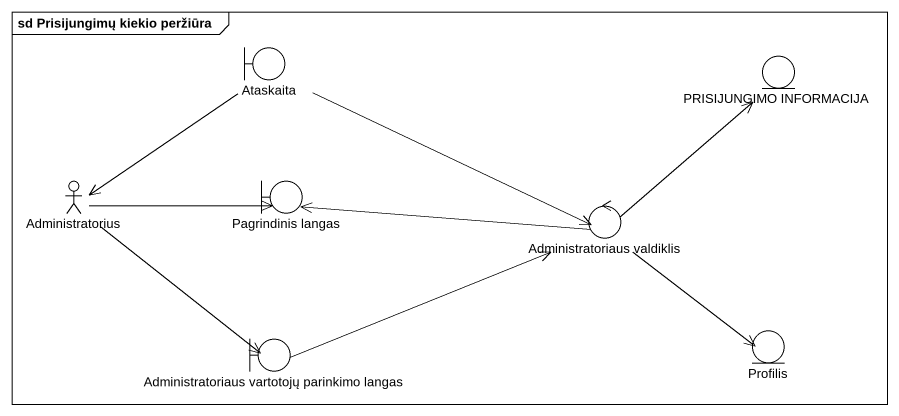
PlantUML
@startuml
mainframe sd Prisijungimų kiekio peržiūra
boundary Ataskaita
entity "PRISIJUNGIMO INFORMACIJA" as PRISIJUNGIMO_INFORMACIJA
actor Administratorius
boundary "Pagrindinis langas" as Pagrindinis_langas
control "Administratoriaus valdiklis" as Administratoriaus_valdiklis
boundary "Administratoriaus vartotojų parinkimo langas" as Administratoriaus_vartotojų
entity Profilis
Ataskaita --> Administratorius
Ataskaita -right-> Administratoriaus_valdiklis
Administratorius -right-> Pagrindinis_langas
Administratorius --> Administratoriaus_vartotojų
Administratoriaus_valdiklis -up-> PRISIJUNGIMO_INFORMACIJA
Administratoriaus_valdiklis -left-> Pagrindinis_langas
Administratoriaus_valdiklis --> Profilis
Administratoriaus_vartotojų -right-> Administratoriaus_valdiklis
@enduml
